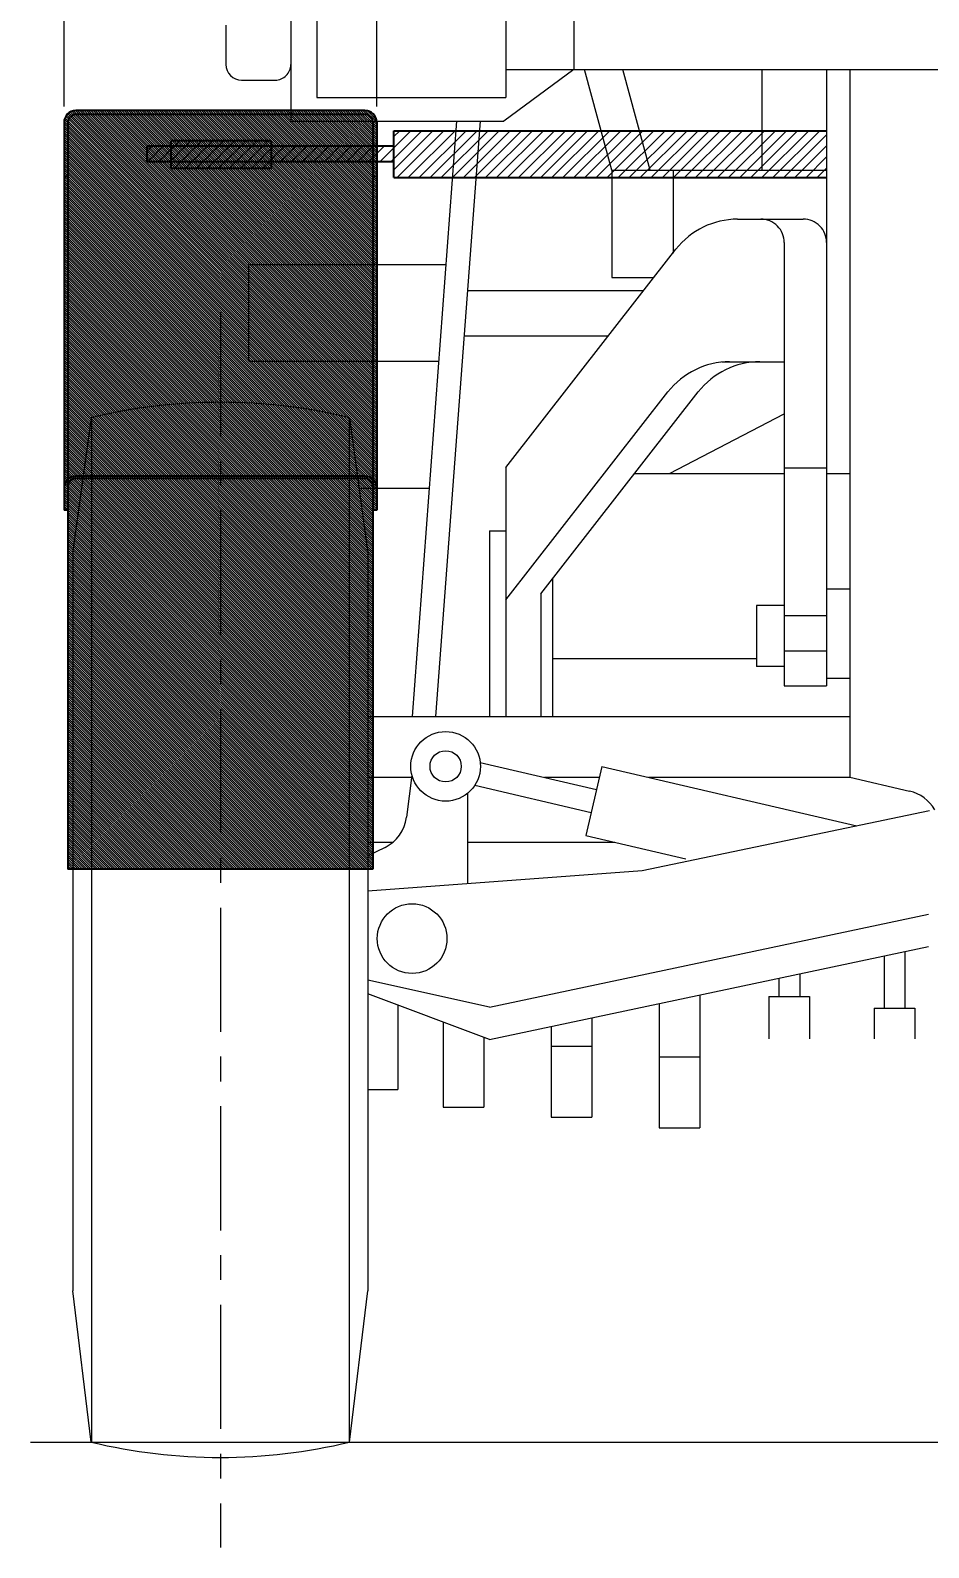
# Model space of a CAD drawing. Header units: millimetres. Extents: x -7970 to 6845, y -11075 to 1978.
# Drawn here: x -7970 to -6820, y -2225 to -284 of the extents above; entities that cross this region are included whole.
import ezdxf

# ---------------------------------------------------------------- set-up
doc = ezdxf.new("R2010")
doc.units = ezdxf.units.MM
doc.header["$LTSCALE"] = 5
doc.linetypes.add('CENTER', pattern=[50.8, 31.75, -6.35, 6.35, -6.35])
for name, color, linetype in [('DIMENSION', 7, 'Continuous'), ('Layer0016', 7, 'Continuous'), ('VIEW_F', 7, 'Continuous')]:
    doc.layers.add(name, color=color, linetype=linetype)
doc.styles.add('dcStyle0', font='txt.shx', dxfattribs={"bigfont": 'bigfont'})
doc.dimstyles.new('dc_Rotated', dxfattribs={"dimtxt": 100, "dimasz": 60.000038, "dimexe": 20, "dimexo": 20, "dimgap": 20, "dimtad": 3, "dimdec": 1, "dimdsep": 46, "dimtxsty": 'dcStyle0', "dimblk1": 'OPEN30', "dimblk2": 'OPEN30', "dimsah": 1, "dimcen": 0.09, "dimclrd": 7, "dimclre": 7, "dimclrt": 2, "dimadec": 0, "dimazin": 2, "dimtfac": 1, "dimtdec": 4, "dimtmove": 0, "dimatfit": 3, "dimfxl": 1, "dimarcsym": 1})

# ---------------------------------------------------------------- blocks, each defined once
blk = doc.blocks.new('_Open30')
at = {"color": 0, "linetype": 'ByBlock', "lineweight": -2}
for p, q in [((-1, 0.267949), (0, 0)), ((0, 0), (-1, -0.267949)), ((0, 0), (-1, 0))]:
    blk.add_line(p, q, dxfattribs=at)
blk = doc.blocks.new('*D4')
at = {"color": 7, "linetype": 'Continuous', "lineweight": 13}
for p, q in [((-7926.6, -381.3), (-7926.6, 1825.5)), ((-5506.6, -381.3), (-5506.6, 1825.5)), ((-7926.6, 1805.5), (-5506.6, 1805.5))]:
    blk.add_line(p, q, dxfattribs=at)
at = {"color": 7, "xscale": 60.00005615230571, "yscale": 59.99978736447287}
for p, rotation in [((-7926.6, 1805.5), 180), ((-5506.6, 1805.5), 360)]:
    blk.add_blockref('_Open30', p, dxfattribs=dict(at, rotation=rotation))
at = {"color": 2, "insert": (-6716.6, 1825.5), "char_height": 100, "attachment_point": 8, "style": 'dcStyle0'}
blk.add_mtext('\\T1.00;2420(調整幅±100）', dxfattribs=at)
blk = doc.blocks.new('DC_GROUP_ＤＸＦ２５_214')
at = {"layer": 'Layer0016', "color": 7, "linetype": 'Continuous', "lineweight": 13}
for p, q in [((-7918.8, -388.1), (-7526.6, -780.3)), ((-7916.8, -387.3), (-7526.6, -777.5)), ((-7914.7, -386.6), (-7526.6, -774.7)), ((-7912.1, -386.3), (-7526.6, -771.9)), ((-7909.3, -386.3), (-7526.6, -769)), ((-7906.5, -386.3), (-7526.6, -766.2)), ((-7903.7, -386.3), (-7526.6, -763.4)), ((-7900.8, -386.3), (-7526.6, -760.5)), ((-7898, -386.3), (-7526.6, -757.7)), ((-7895.2, -386.3), (-7526.6, -754.9)), ((-7892.3, -386.3), (-7526.6, -752.1)), ((-7889.5, -386.3), (-7526.6, -749.2)), ((-7886.7, -386.3), (-7526.6, -746.4)), ((-7883.9, -386.3), (-7526.6, -743.6)), ((-7881, -386.3), (-7526.6, -740.7)), ((-7878.2, -386.3), (-7526.6, -737.9)), ((-7875.4, -386.3), (-7526.6, -735.1)), ((-7872.5, -386.3), (-7526.6, -732.3)), ((-7869.7, -386.3), (-7526.6, -729.4)), ((-7866.9, -386.3), (-7526.6, -726.6)), ((-7864.1, -386.3), (-7526.6, -723.8)), ((-7861.2, -386.3), (-7526.6, -720.9)), ((-7858.4, -386.3), (-7526.6, -718.1)), ((-7855.6, -386.3), (-7526.6, -715.3)), ((-7852.7, -386.3), (-7526.6, -712.5)), ((-7849.9, -386.3), (-7526.6, -709.6)), ((-7847.1, -386.3), (-7526.6, -706.8)), ((-7844.3, -386.3), (-7526.6, -704)), ((-7841.4, -386.3), (-7526.6, -701.1)), ((-7838.6, -386.3), (-7526.6, -698.3)), ((-7835.8, -386.3), (-7526.6, -695.5)), ((-7832.9, -386.3), (-7526.6, -692.7)), ((-7830.1, -386.3), (-7526.6, -689.8)), ((-7827.3, -386.3), (-7526.6, -687)), ((-7824.5, -386.3), (-7526.6, -684.2)), ((-7821.6, -386.3), (-7526.6, -681.3)), ((-7818.8, -386.3), (-7526.6, -678.5)), ((-7816, -386.3), (-7526.6, -675.7)), ((-7813.1, -386.3), (-7526.6, -672.9)), ((-7810.3, -386.3), (-7526.6, -670)), ((-7807.5, -386.3), (-7526.6, -667.2)), ((-7804.7, -386.3), (-7526.6, -664.4)), ((-7801.8, -386.3), (-7526.6, -661.5)), ((-7799, -386.3), (-7526.6, -658.7)), ((-7796.2, -386.3), (-7526.6, -655.9)), ((-7793.3, -386.3), (-7526.6, -653.1)), ((-7790.5, -386.3), (-7526.6, -650.2)), ((-7787.7, -386.3), (-7526.6, -647.4)), ((-7784.9, -386.3), (-7526.6, -644.6)), ((-7782, -386.3), (-7526.6, -641.7)), ((-7779.2, -386.3), (-7526.6, -638.9)), ((-7776.4, -386.3), (-7526.6, -636.1)), ((-7773.5, -386.3), (-7526.6, -633.3)), ((-7770.7, -386.3), (-7526.6, -630.4)), ((-7767.9, -386.3), (-7526.6, -627.6)), ((-7765.1, -386.3), (-7526.6, -624.8)), ((-7762.2, -386.3), (-7526.6, -621.9)), ((-7759.4, -386.3), (-7526.6, -619.1)), ((-7756.6, -386.3), (-7526.6, -616.3)), ((-7753.7, -386.3), (-7526.6, -613.5)), ((-7750.9, -386.3), (-7526.6, -610.6)), ((-7748.1, -386.3), (-7526.6, -607.8)), ((-7745.3, -386.3), (-7526.6, -605)), ((-7742.4, -386.3), (-7526.6, -602.1)), ((-7739.6, -386.3), (-7526.6, -599.3)), ((-7736.8, -386.3), (-7526.6, -596.5)), ((-7733.9, -386.3), (-7526.6, -593.7)), ((-7731.1, -386.3), (-7526.6, -590.8)), ((-7728.3, -386.3), (-7526.6, -588)), ((-7725.5, -386.3), (-7526.6, -585.2)), ((-7722.6, -386.3), (-7526.6, -582.4)), ((-7719.8, -386.3), (-7526.6, -579.5)), ((-7717, -386.3), (-7526.6, -576.7)), ((-7714.2, -386.3), (-7526.6, -573.9)), ((-7711.3, -386.3), (-7526.6, -571)), ((-7708.5, -386.3), (-7526.6, -568.2)), ((-7705.7, -386.3), (-7526.6, -565.4)), ((-7702.8, -386.3), (-7526.6, -562.6)), ((-7700, -386.3), (-7526.6, -559.7)), ((-7697.2, -386.3), (-7526.6, -556.9)), ((-7694.4, -386.3), (-7526.6, -554.1)), ((-7691.5, -386.3), (-7526.6, -551.2)), ((-7688.7, -386.3), (-7526.6, -548.4)), ((-7685.9, -386.3), (-7526.6, -545.6)), ((-7683, -386.3), (-7526.6, -542.8)), ((-7680.2, -386.3), (-7526.6, -539.9)), ((-7677.4, -386.3), (-7526.6, -537.1)), ((-7674.6, -386.3), (-7526.6, -534.3)), ((-7671.7, -386.3), (-7526.6, -531.4)), ((-7668.9, -386.3), (-7526.6, -528.6)), ((-7666.1, -386.3), (-7526.6, -525.8)), ((-7663.2, -386.3), (-7526.6, -523)), ((-7660.4, -386.3), (-7526.6, -520.1)), ((-7657.6, -386.3), (-7526.6, -517.3)), ((-7654.8, -386.3), (-7526.6, -514.5)), ((-7651.9, -386.3), (-7526.6, -511.6)), ((-7649.1, -386.3), (-7526.6, -508.8)), ((-7646.3, -386.3), (-7526.6, -506)), ((-7643.4, -386.3), (-7526.6, -503.2)), ((-7640.6, -386.3), (-7526.6, -500.3)), ((-7637.8, -386.3), (-7526.6, -497.5)), ((-7635, -386.3), (-7526.6, -494.7)), ((-7632.1, -386.3), (-7526.6, -491.8)), ((-7629.3, -386.3), (-7526.6, -489)), ((-7626.5, -386.3), (-7526.6, -486.2)), ((-7623.6, -386.3), (-7526.6, -483.4)), ((-7620.8, -386.3), (-7526.6, -480.5)), ((-7618, -386.3), (-7526.6, -477.7)), ((-7615.2, -386.3), (-7526.6, -474.9)), ((-7612.3, -386.3), (-7526.6, -472)), ((-7609.5, -386.3), (-7526.6, -469.2)), ((-7606.7, -386.3), (-7526.6, -466.4)), ((-7603.8, -386.3), (-7526.6, -463.6)), ((-7601, -386.3), (-7526.6, -460.7)), ((-7598.2, -386.3), (-7526.6, -457.9)), ((-7595.4, -386.3), (-7526.6, -455.1)), ((-7592.5, -386.3), (-7526.6, -452.2)), ((-7589.7, -386.3), (-7526.6, -449.4)), ((-7586.9, -386.3), (-7526.6, -446.6)), ((-7584, -386.3), (-7526.6, -443.8)), ((-7581.2, -386.3), (-7526.6, -440.9)), ((-7578.4, -386.3), (-7526.6, -438.1)), ((-7575.6, -386.3), (-7526.6, -435.3)), ((-7572.7, -386.3), (-7526.6, -432.4)), ((-7569.9, -386.3), (-7526.6, -429.6)), ((-7567.1, -386.3), (-7526.6, -426.8)), ((-7564.2, -386.3), (-7526.6, -424)), ((-7561.4, -386.3), (-7526.6, -421.1)), ((-7558.6, -386.3), (-7526.6, -418.3)), ((-7555.8, -386.3), (-7526.6, -415.5)), ((-7552.9, -386.3), (-7526.6, -412.6)), ((-7550.1, -386.3), (-7526.6, -409.8)), ((-7547.3, -386.3), (-7526.6, -407)), ((-7544.4, -386.3), (-7526.6, -404.2)), ((-7541.6, -386.3), (-7526.6, -401.3)), ((-7538.5, -386.6), (-7526.9, -398.2)), ((-7926.6, -403), (-7526.6, -803)), ((-7926.6, -405.8), (-7526.6, -805.8)), ((-7926.5, -400.2), (-7526.6, -800.1)), ((-7926.2, -397.7), (-7526.6, -797.3)), ((-7925.5, -395.6), (-7526.6, -794.5)), ((-7924.5, -393.7), (-7526.6, -791.7)), ((-7923.4, -392), (-7526.6, -788.8)), ((-7922, -390.5), (-7526.6, -786)), ((-7920.5, -389.2), (-7526.6, -783.2)), ((-7533.7, -388.5), (-7528.8, -393.5)), ((-7926.6, -408.6), (-7526.6, -808.6)), ((-7926.6, -411.5), (-7526.6, -811.5)), ((-7926.6, -414.3), (-7526.6, -814.3)), ((-7926.6, -417.1), (-7526.6, -817.1)), ((-7926.6, -419.9), (-7526.6, -819.9)), ((-7926.6, -422.8), (-7526.6, -822.8)), ((-7926.6, -425.6), (-7526.6, -825.6)), ((-7926.6, -428.4), (-7526.6, -828.4)), ((-7926.6, -431.3), (-7526.6, -831.3)), ((-7926.6, -434.1), (-7526.6, -834.1)), ((-7926.6, -436.9), (-7526.6, -836.9)), ((-7926.6, -439.7), (-7526.6, -839.7)), ((-7926.6, -442.6), (-7526.6, -842.6)), ((-7926.6, -445.4), (-7526.6, -845.4)), ((-7926.6, -448.2), (-7526.6, -848.2)), ((-7926.6, -451.1), (-7526.6, -851.1)), ((-7926.6, -453.9), (-7526.6, -853.9)), ((-7926.6, -456.7), (-7526.6, -856.7)), ((-7926.6, -459.5), (-7526.6, -859.5)), ((-7926.6, -462.4), (-7526.6, -862.4)), ((-7926.6, -465.2), (-7526.6, -865.2)), ((-7926.6, -468), (-7526.6, -868)), ((-7926.6, -470.8), (-7526.6, -870.8)), ((-7926.6, -473.7), (-7526.6, -873.7)), ((-7926.6, -476.5), (-7526.6, -876.5)), ((-7926.6, -479.3), (-7526.6, -879.3)), ((-7926.6, -482.2), (-7526.6, -882.2)), ((-7926.6, -485), (-7526.6, -885)), ((-7926.6, -487.8), (-7526.6, -887.8)), ((-7926.6, -490.6), (-7526.6, -890.6)), ((-7926.6, -493.5), (-7526.6, -893.5)), ((-7926.6, -496.3), (-7526.6, -896.3)), ((-7926.6, -499.1), (-7528.3, -897.4)), ((-7926.6, -502), (-7531.1, -897.4)), ((-7926.6, -504.8), (-7531.6, -899.8)), ((-7926.6, -507.6), (-7531.6, -902.6)), ((-7926.6, -510.4), (-7531.6, -905.4)), ((-7926.6, -513.3), (-7531.6, -908.3)), ((-7926.6, -516.1), (-7531.6, -911.1)), ((-7926.6, -518.9), (-7531.6, -913.9)), ((-7926.6, -521.8), (-7531.6, -916.8)), ((-7926.6, -524.6), (-7531.6, -919.6)), ((-7926.6, -527.4), (-7531.6, -922.4)), ((-7926.6, -530.2), (-7531.6, -925.2)), ((-7926.6, -533.1), (-7531.6, -928.1)), ((-7926.6, -535.9), (-7531.6, -930.9)), ((-7926.6, -538.7), (-7531.6, -933.7)), ((-7926.6, -541.6), (-7531.6, -936.6)), ((-7926.6, -544.4), (-7531.6, -939.4)), ((-7926.6, -547.2), (-7531.6, -942.2)), ((-7926.6, -550), (-7531.6, -945)), ((-7926.6, -552.9), (-7531.6, -947.9)), ((-7926.6, -555.7), (-7531.6, -950.7)), ((-7926.6, -558.5), (-7531.6, -953.5)), ((-7926.6, -561.4), (-7531.6, -956.4)), ((-7926.6, -564.2), (-7531.6, -959.2)), ((-7926.6, -567), (-7531.6, -962)), ((-7926.6, -569.8), (-7531.6, -964.8)), ((-7926.6, -572.7), (-7531.6, -967.7)), ((-7926.6, -575.5), (-7531.6, -970.5)), ((-7926.6, -578.3), (-7531.6, -973.3)), ((-7926.6, -581.2), (-7531.6, -976.2)), ((-7926.6, -584), (-7531.6, -979)), ((-7926.6, -586.8), (-7531.6, -981.8)), ((-7926.6, -589.6), (-7531.6, -984.6)), ((-7926.6, -592.5), (-7531.6, -987.5)), ((-7926.6, -595.3), (-7531.6, -990.3)), ((-7926.6, -598.1), (-7531.6, -993.1)), ((-7926.6, -601), (-7531.6, -996)), ((-7926.6, -603.8), (-7531.6, -998.8)), ((-7926.6, -606.6), (-7531.6, -1001.6)), ((-7926.6, -609.4), (-7531.6, -1004.4)), ((-7926.6, -612.3), (-7531.6, -1007.3)), ((-7926.6, -615.1), (-7531.6, -1010.1)), ((-7926.6, -617.9), (-7531.6, -1012.9)), ((-7926.6, -620.8), (-7531.6, -1015.8)), ((-7926.6, -623.6), (-7531.6, -1018.6)), ((-7926.6, -626.4), (-7531.6, -1021.4)), ((-7926.6, -629.2), (-7531.6, -1024.2)), ((-7926.6, -632.1), (-7531.6, -1027.1)), ((-7926.6, -634.9), (-7531.6, -1029.9)), ((-7926.6, -637.7), (-7531.6, -1032.7)), ((-7926.6, -640.6), (-7531.6, -1035.6)), ((-7926.6, -643.4), (-7531.6, -1038.4)), ((-7926.6, -646.2), (-7531.6, -1041.2)), ((-7926.6, -649), (-7531.6, -1044)), ((-7926.6, -651.9), (-7531.6, -1046.9)), ((-7926.6, -654.7), (-7531.6, -1049.7)), ((-7926.6, -657.5), (-7531.6, -1052.5)), ((-7926.6, -660.4), (-7531.6, -1055.4)), ((-7926.6, -663.2), (-7531.6, -1058.2)), ((-7926.6, -666), (-7531.6, -1061)), ((-7926.6, -668.8), (-7531.6, -1063.8)), ((-7926.6, -671.7), (-7531.6, -1066.7)), ((-7926.6, -674.5), (-7531.6, -1069.5)), ((-7926.6, -677.3), (-7531.6, -1072.3)), ((-7926.6, -680.2), (-7531.6, -1075.2)), ((-7926.6, -683), (-7531.6, -1078)), ((-7926.6, -685.8), (-7531.6, -1080.8)), ((-7926.6, -688.6), (-7531.6, -1083.6)), ((-7926.6, -691.5), (-7531.6, -1086.5)), ((-7926.6, -694.3), (-7531.6, -1089.3)), ((-7926.6, -697.1), (-7531.6, -1092.1)), ((-7926.6, -700), (-7531.6, -1095)), ((-7926.6, -702.8), (-7531.6, -1097.8)), ((-7926.6, -705.6), (-7531.6, -1100.6)), ((-7926.6, -708.4), (-7531.6, -1103.4)), ((-7926.6, -711.3), (-7531.6, -1106.3)), ((-7926.6, -714.1), (-7531.6, -1109.1)), ((-7926.6, -716.9), (-7531.6, -1111.9)), ((-7926.6, -719.8), (-7531.6, -1114.8)), ((-7926.6, -722.6), (-7531.6, -1117.6)), ((-7926.6, -725.4), (-7531.6, -1120.4)), ((-7926.6, -728.2), (-7531.6, -1123.2)), ((-7926.6, -731.1), (-7531.6, -1126.1)), ((-7926.6, -733.9), (-7531.6, -1128.9)), ((-7926.6, -736.7), (-7531.6, -1131.7)), ((-7926.6, -739.6), (-7531.6, -1134.6)), ((-7926.6, -742.4), (-7531.6, -1137.4)), ((-7926.6, -745.2), (-7531.6, -1140.2)), ((-7926.6, -748), (-7531.6, -1143)), ((-7926.6, -750.9), (-7531.6, -1145.9)), ((-7926.6, -753.7), (-7531.6, -1148.7)), ((-7926.6, -756.5), (-7531.6, -1151.5)), ((-7926.6, -759.3), (-7531.6, -1154.3)), ((-7926.6, -762.2), (-7531.6, -1157.2)), ((-7926.6, -765), (-7531.6, -1160)), ((-7926.6, -767.8), (-7531.6, -1162.8)), ((-7926.6, -770.7), (-7531.6, -1165.7)), ((-7926.6, -773.5), (-7531.6, -1168.5)), ((-7926.6, -776.3), (-7531.6, -1171.3)), ((-7926.6, -779.1), (-7531.6, -1174.1)), ((-7926.6, -782), (-7531.6, -1177)), ((-7926.6, -784.8), (-7531.6, -1179.8)), ((-7926.6, -787.6), (-7531.6, -1182.6)), ((-7926.6, -790.5), (-7531.6, -1185.5)), ((-7926.6, -793.3), (-7531.6, -1188.3)), ((-7926.6, -796.1), (-7531.6, -1191.1)), ((-7926.6, -798.9), (-7531.6, -1193.9)), ((-7926.6, -801.8), (-7531.6, -1196.8)), ((-7926.6, -804.6), (-7531.6, -1199.6)), ((-7926.6, -807.4), (-7531.6, -1202.4)), ((-7926.6, -810.3), (-7531.6, -1205.3)), ((-7926.6, -813.1), (-7531.6, -1208.1)), ((-7926.6, -815.9), (-7531.6, -1210.9)), ((-7926.6, -818.7), (-7531.6, -1213.7)), ((-7926.6, -821.6), (-7531.6, -1216.6)), ((-7926.6, -824.4), (-7531.6, -1219.4)), ((-7926.6, -827.2), (-7531.6, -1222.2)), ((-7926.6, -830.1), (-7531.6, -1225.1)), ((-7926.6, -832.9), (-7531.6, -1227.9)), ((-7926.6, -835.7), (-7531.6, -1230.7)), ((-7926.6, -838.5), (-7531.6, -1233.5)), ((-7926.6, -841.4), (-7531.6, -1236.4)), ((-7926.6, -844.2), (-7531.6, -1239.2)), ((-7926.6, -847), (-7531.6, -1242)), ((-7926.6, -849.9), (-7531.6, -1244.9)), ((-7926.6, -852.7), (-7531.6, -1247.7)), ((-7926.6, -855.5), (-7531.6, -1250.5)), ((-7926.6, -858.3), (-7531.6, -1253.3)), ((-7926.6, -861.2), (-7531.6, -1256.2)), ((-7926.6, -864), (-7531.6, -1259)), ((-7926.6, -866.8), (-7531.6, -1261.8)), ((-7926.6, -869.7), (-7531.6, -1264.7)), ((-7926.6, -872.5), (-7531.6, -1267.5)), ((-7926.6, -875.3), (-7531.6, -1270.3)), ((-7926.6, -878.1), (-7531.6, -1273.1)), ((-7926.6, -881), (-7531.6, -1276)), ((-7926.6, -883.8), (-7531.6, -1278.8)), ((-7926.6, -886.6), (-7531.6, -1281.6)), ((-7926.6, -889.5), (-7531.6, -1284.5)), ((-7926.6, -892.3), (-7531.6, -1287.3)), ((-7926.6, -895.1), (-7924.3, -897.4)), ((-7921.6, -900.1), (-7531.6, -1290.1)), ((-7921.6, -902.9), (-7531.6, -1292.9)), ((-7921.6, -905.8), (-7531.6, -1295.8)), ((-7921.6, -908.6), (-7531.6, -1298.6)), ((-7921.6, -911.4), (-7531.6, -1301.4)), ((-7921.6, -914.3), (-7531.6, -1304.3)), ((-7921.6, -917.1), (-7531.6, -1307.1)), ((-7921.6, -919.9), (-7531.6, -1309.9)), ((-7921.6, -922.7), (-7531.6, -1312.7)), ((-7921.6, -925.6), (-7531.6, -1315.6)), ((-7921.6, -928.4), (-7531.6, -1318.4)), ((-7921.6, -931.2), (-7531.6, -1321.2)), ((-7921.6, -934.1), (-7531.6, -1324.1)), ((-7921.6, -936.9), (-7531.6, -1326.9)), ((-7921.6, -939.7), (-7531.6, -1329.7)), ((-7921.6, -942.5), (-7531.6, -1332.5)), ((-7921.6, -945.4), (-7531.6, -1335.4)), ((-7921.6, -948.2), (-7531.6, -1338.2)), ((-7921.6, -951), (-7531.6, -1341)), ((-7921.6, -953.9), (-7531.6, -1343.9)), ((-7921.6, -956.7), (-7531.6, -1346.7)), ((-7921.6, -959.5), (-7531.6, -1349.5)), ((-7921.6, -962.3), (-7531.6, -1352.3)), ((-7921.6, -965.2), (-7531.6, -1355.2)), ((-7921.6, -968), (-7532.5, -1357)), ((-7921.6, -970.8), (-7535.4, -1357)), ((-7921.6, -973.7), (-7538.2, -1357)), ((-7921.6, -976.5), (-7541, -1357)), ((-7921.6, -979.3), (-7543.9, -1357)), ((-7921.6, -982.1), (-7546.7, -1357)), ((-7921.6, -985), (-7549.5, -1357)), ((-7921.6, -987.8), (-7552.3, -1357)), ((-7921.6, -990.6), (-7555.2, -1357)), ((-7921.6, -993.5), (-7558, -1357)), ((-7921.6, -996.3), (-7560.8, -1357)), ((-7921.6, -999.1), (-7563.7, -1357)), ((-7921.6, -1001.9), (-7566.5, -1357)), ((-7921.6, -1004.8), (-7569.3, -1357)), ((-7921.6, -1007.6), (-7572.1, -1357)), ((-7921.6, -1010.4), (-7575, -1357)), ((-7921.6, -1013.3), (-7577.8, -1357)), ((-7921.6, -1016.1), (-7580.6, -1357)), ((-7921.6, -1018.9), (-7583.5, -1357)), ((-7921.6, -1021.7), (-7586.3, -1357)), ((-7921.6, -1024.6), (-7589.1, -1357)), ((-7921.6, -1027.4), (-7591.9, -1357)), ((-7921.6, -1030.2), (-7594.8, -1357)), ((-7921.6, -1033.1), (-7597.6, -1357)), ((-7921.6, -1035.9), (-7600.4, -1357)), ((-7921.6, -1038.7), (-7603.3, -1357)), ((-7921.6, -1041.5), (-7606.1, -1357)), ((-7921.6, -1044.4), (-7608.9, -1357)), ((-7921.6, -1047.2), (-7611.7, -1357)), ((-7921.6, -1050), (-7614.6, -1357)), ((-7921.6, -1052.8), (-7617.4, -1357)), ((-7921.6, -1055.7), (-7620.2, -1357)), ((-7921.6, -1058.5), (-7623.1, -1357)), ((-7921.6, -1061.3), (-7625.9, -1357)), ((-7921.6, -1064.2), (-7628.7, -1357)), ((-7921.6, -1067), (-7631.5, -1357)), ((-7921.6, -1069.8), (-7634.4, -1357)), ((-7921.6, -1072.6), (-7637.2, -1357)), ((-7921.6, -1075.5), (-7640, -1357)), ((-7921.6, -1078.3), (-7642.9, -1357)), ((-7921.6, -1081.1), (-7645.7, -1357)), ((-7921.6, -1084), (-7648.5, -1357)), ((-7921.6, -1086.8), (-7651.3, -1357)), ((-7921.6, -1089.6), (-7654.2, -1357)), ((-7921.6, -1092.4), (-7657, -1357)), ((-7921.6, -1095.3), (-7659.8, -1357)), ((-7921.6, -1098.1), (-7662.7, -1357)), ((-7921.6, -1100.9), (-7665.5, -1357)), ((-7921.6, -1103.8), (-7668.3, -1357)), ((-7921.6, -1106.6), (-7671.1, -1357)), ((-7921.6, -1109.4), (-7674, -1357)), ((-7921.6, -1112.2), (-7676.8, -1357)), ((-7921.6, -1115.1), (-7679.6, -1357)), ((-7921.6, -1117.9), (-7682.5, -1357)), ((-7921.6, -1120.7), (-7685.3, -1357)), ((-7921.6, -1123.6), (-7688.1, -1357)), ((-7921.6, -1126.4), (-7690.9, -1357)), ((-7921.6, -1129.2), (-7693.8, -1357)), ((-7921.6, -1132), (-7696.6, -1357)), ((-7921.6, -1134.9), (-7699.4, -1357)), ((-7921.6, -1137.7), (-7702.3, -1357)), ((-7921.6, -1140.5), (-7705.1, -1357)), ((-7921.6, -1143.4), (-7707.9, -1357)), ((-7921.6, -1146.2), (-7710.7, -1357)), ((-7921.6, -1149), (-7713.6, -1357)), ((-7921.6, -1151.8), (-7716.4, -1357)), ((-7921.6, -1154.7), (-7719.2, -1357)), ((-7921.6, -1157.5), (-7722.1, -1357)), ((-7921.6, -1160.3), (-7724.9, -1357)), ((-7921.6, -1163.2), (-7727.7, -1357)), ((-7921.6, -1166), (-7730.5, -1357)), ((-7921.6, -1168.8), (-7733.4, -1357)), ((-7921.6, -1171.6), (-7736.2, -1357)), ((-7921.6, -1174.5), (-7739, -1357)), ((-7921.6, -1177.3), (-7741.9, -1357)), ((-7921.6, -1180.1), (-7744.7, -1357)), ((-7921.6, -1183), (-7747.5, -1357)), ((-7921.6, -1185.8), (-7750.3, -1357)), ((-7921.6, -1188.6), (-7753.2, -1357)), ((-7921.6, -1191.4), (-7756, -1357)), ((-7921.6, -1194.3), (-7758.8, -1357)), ((-7921.6, -1197.1), (-7761.7, -1357)), ((-7921.6, -1199.9), (-7764.5, -1357)), ((-7921.6, -1202.8), (-7767.3, -1357)), ((-7921.6, -1205.6), (-7770.1, -1357)), ((-7921.6, -1208.4), (-7773, -1357)), ((-7921.6, -1211.2), (-7775.8, -1357)), ((-7921.6, -1214.1), (-7778.6, -1357)), ((-7921.6, -1216.9), (-7781.5, -1357)), ((-7921.6, -1219.7), (-7784.3, -1357)), ((-7921.6, -1222.6), (-7787.1, -1357)), ((-7921.6, -1225.4), (-7789.9, -1357)), ((-7921.6, -1228.2), (-7792.8, -1357)), ((-7921.6, -1231), (-7795.6, -1357)), ((-7921.6, -1233.9), (-7798.4, -1357)), ((-7921.6, -1236.7), (-7801.2, -1357)), ((-7921.6, -1239.5), (-7804.1, -1357)), ((-7921.6, -1242.4), (-7806.9, -1357)), ((-7921.6, -1245.2), (-7809.7, -1357)), ((-7921.6, -1248), (-7812.6, -1357)), ((-7921.6, -1250.8), (-7815.4, -1357)), ((-7921.6, -1253.7), (-7818.2, -1357)), ((-7921.6, -1256.5), (-7821, -1357)), ((-7921.6, -1259.3), (-7823.9, -1357)), ((-7921.6, -1262.2), (-7826.7, -1357)), ((-7921.6, -1265), (-7829.5, -1357)), ((-7921.6, -1267.8), (-7832.4, -1357)), ((-7921.6, -1270.6), (-7835.2, -1357)), ((-7921.6, -1273.5), (-7838, -1357)), ((-7921.6, -1276.3), (-7840.8, -1357)), ((-7921.6, -1279.1), (-7843.7, -1357)), ((-7921.6, -1282), (-7846.5, -1357)), ((-7921.6, -1284.8), (-7849.3, -1357)), ((-7921.6, -1287.6), (-7852.2, -1357)), ((-7921.6, -1290.4), (-7855, -1357)), ((-7921.6, -1293.3), (-7857.8, -1357)), ((-7921.6, -1296.1), (-7860.6, -1357)), ((-7921.6, -1298.9), (-7863.5, -1357)), ((-7921.6, -1301.8), (-7866.3, -1357)), ((-7921.6, -1304.6), (-7869.1, -1357)), ((-7921.6, -1307.4), (-7872, -1357)), ((-7921.6, -1310.2), (-7874.8, -1357)), ((-7921.6, -1313.1), (-7877.6, -1357)), ((-7921.6, -1315.9), (-7880.4, -1357)), ((-7921.6, -1318.7), (-7883.3, -1357)), ((-7921.6, -1321.5), (-7886.1, -1357)), ((-7921.6, -1324.4), (-7888.9, -1357)), ((-7921.6, -1327.2), (-7891.8, -1357)), ((-7921.6, -1330), (-7894.6, -1357)), ((-7921.6, -1332.9), (-7897.4, -1357)), ((-7921.6, -1335.7), (-7900.2, -1357)), ((-7921.6, -1338.5), (-7903.1, -1357)), ((-7921.6, -1341.3), (-7905.9, -1357)), ((-7921.6, -1344.2), (-7908.7, -1357)), ((-7921.6, -1347), (-7911.6, -1357)), ((-7921.6, -1349.8), (-7914.4, -1357)), ((-7921.6, -1352.7), (-7917.2, -1357)), ((-7921.6, -1355.5), (-7920, -1357))]:
    blk.add_line(p, q, dxfattribs=at)
blk = doc.blocks.new('*D221')
at = {"layer": 'Layer0016', "color": 7, "linetype": 'Continuous', "lineweight": 13}
for p, q in [((-7926.6, -361.3), (-7926.6, 1390.7)), ((-7526.6, -381.3), (-7526.6, 1390.7)), ((-7926.6, 1370.7), (-7526.6, 1370.7))]:
    blk.add_line(p, q, dxfattribs=at)
at = {"layer": 'Layer0016', "color": 7, "xscale": 60.00005615230571, "yscale": 59.99978736447287}
for p, rotation in [((-7926.6, 1370.7), 180), ((-7526.6, 1370.7), 360)]:
    blk.add_blockref('_Open30', p, dxfattribs=dict(at, rotation=rotation))
at = {"layer": 'Layer0016', "color": 7, "insert": (-7726.6, 1390.7), "char_height": 100, "attachment_point": 8, "style": 'dcStyle0'}
blk.add_mtext('\\T1.00;400', dxfattribs=at)

msp = doc.modelspace()

# ---------------------------------------------------------------- linework, layer by layer
at = {"color": 3, "linetype": 'Continuous', "lineweight": 25}
for p, q in [((-7541.588, -386.302), (-7911.588, -386.302)), ((-7926.588, -401.302), (-7926.588, -897.416)), ((-7921.588, -401.294), (-7921.588, -1357.035)), ((-7541.588, -391.294), (-7911.588, -391.294)), ((-7531.588, -401.294), (-7531.588, -1357.035)), ((-7526.588, -401.302), (-7526.588, -897.416)), ((-7790.15, -424.951), (-7790.15, -460.525)), ((-7661.583, -424.951), (-7790.15, -424.951)), ((-7661.583, -424.951), (-7661.583, -460.525)), ((-7504.532, -472.113), (-7504.532, -412.113)), ((-7504.532, -412.113), (-6950.842, -412.113)), ((-7820.476, -451.937), (-7820.476, -432.113)), ((-7504.532, -432.113), (-7820.476, -432.113)), ((-7504.532, -451.937), (-7820.476, -451.937)), ((-7661.583, -460.525), (-7790.15, -460.525)), ((-7921.588, -470.659), (-7926.588, -470.659)), ((-7526.588, -470.659), (-7531.588, -470.659)), ((-7504.532, -472.113), (-6950.842, -472.113)), ((-7541.588, -854.271), (-7911.588, -854.271)), ((-7541.588, -857.035), (-7911.588, -857.035)), ((-7921.588, -897.416), (-7926.588, -897.416)), ((-7526.588, -897.416), (-7531.588, -897.416)), ((-7531.588, -1357.035), (-7921.588, -1357.035))]:
    msp.add_line(p, q, dxfattribs=at)
at = {"color": 7, "linetype": 'Continuous', "lineweight": 13}
for p, q in [((-7778.619, -424.951), (-7805.605, -451.937)), ((-7764.477, -424.951), (-7791.462, -451.937)), ((-7750.335, -424.951), (-7785.908, -460.525)), ((-7736.193, -424.951), (-7771.766, -460.525)), ((-7722.051, -424.951), (-7757.624, -460.525)), ((-7707.908, -424.951), (-7743.482, -460.525)), ((-7693.766, -424.951), (-7729.34, -460.525)), ((-7679.624, -424.951), (-7715.197, -460.525)), ((-7665.482, -424.951), (-7701.055, -460.525)), ((-7482.938, -412.113), (-7522.762, -451.937)), ((-7468.796, -412.113), (-7508.62, -451.937)), ((-7454.654, -412.113), (-7504.532, -461.991)), ((-7497.081, -412.113), (-7504.532, -419.565)), ((-7440.512, -412.113), (-7500.512, -472.113)), ((-7426.37, -412.113), (-7486.37, -472.113)), ((-7412.228, -412.113), (-7472.228, -472.113)), ((-7398.086, -412.113), (-7458.086, -472.113)), ((-7383.944, -412.113), (-7443.944, -472.113)), ((-7369.801, -412.113), (-7429.801, -472.113)), ((-7355.659, -412.113), (-7415.659, -472.113)), ((-7341.517, -412.113), (-7401.517, -472.113)), ((-7327.375, -412.113), (-7387.375, -472.113)), ((-7313.233, -412.113), (-7373.233, -472.113)), ((-7299.091, -412.113), (-7359.091, -472.113)), ((-7284.949, -412.113), (-7344.949, -472.113)), ((-7270.806, -412.113), (-7330.806, -472.113)), ((-7256.664, -412.113), (-7316.664, -472.113)), ((-7242.522, -412.113), (-7302.522, -472.113)), ((-7228.38, -412.113), (-7288.38, -472.113)), ((-7214.238, -412.113), (-7274.238, -472.113)), ((-7200.096, -412.113), (-7260.096, -472.113)), ((-7185.954, -412.113), (-7245.954, -472.113)), ((-7171.811, -412.113), (-7231.811, -472.113)), ((-7157.669, -412.113), (-7217.669, -472.113)), ((-7143.527, -412.113), (-7203.527, -472.113)), ((-7129.385, -412.113), (-7189.385, -472.113)), ((-7115.243, -412.113), (-7175.243, -472.113)), ((-7101.101, -412.113), (-7161.101, -472.113)), ((-7086.959, -412.113), (-7146.959, -472.113)), ((-7072.817, -412.113), (-7132.817, -472.113)), ((-7058.674, -412.113), (-7118.674, -472.113)), ((-7044.532, -412.113), (-7104.532, -472.113)), ((-7030.39, -412.113), (-7090.39, -472.113)), ((-7016.248, -412.113), (-7076.248, -472.113)), ((-7002.106, -412.113), (-7062.106, -472.113)), ((-6987.964, -412.113), (-7047.964, -472.113)), ((-6973.822, -412.113), (-7033.822, -472.113)), ((-6959.679, -412.113), (-7019.679, -472.113)), ((-6950.842, -417.418), (-7005.537, -472.113)), ((-7814.065, -432.113), (-7820.476, -438.524)), ((-7799.923, -432.113), (-7819.747, -451.937)), ((-7658.502, -432.113), (-7686.913, -460.525)), ((-7644.36, -432.113), (-7672.771, -460.525)), ((-7630.218, -432.113), (-7650.041, -451.937)), ((-7616.076, -432.113), (-7635.899, -451.937)), ((-7601.933, -432.113), (-7621.757, -451.937)), ((-7587.791, -432.113), (-7607.615, -451.937)), ((-7573.649, -432.113), (-7593.473, -451.937)), ((-7559.507, -432.113), (-7579.33, -451.937)), ((-7545.365, -432.113), (-7565.188, -451.937)), ((-7531.223, -432.113), (-7551.046, -451.937)), ((-7517.081, -432.113), (-7536.904, -451.937)), ((-6950.842, -431.56), (-6991.395, -472.113)), ((-6950.842, -445.703), (-6977.253, -472.113)), ((-6950.842, -459.845), (-6963.111, -472.113))]:
    msp.add_line(p, q, dxfattribs=at)
at = {"color": 3, "linetype": 'Continuous', "lineweight": 25}
for centre, radius, start, end in [((-7911.588, -401.302), 15, 90, 180), ((-7541.588, -401.302), 15, 0, 90), ((-7911.588, -401.294), 10, 90, 180), ((-7541.588, -401.294), 10, 0, 90), ((-7911.588, -869.271), 15, 90, 180), ((-7911.588, -867.035), 10, 90, 180), ((-7541.588, -869.271), 15, 0, 90), ((-7541.588, -867.035), 10, 0, 90)]:
    msp.add_arc(centre, radius, start, end, dxfattribs=at)
at = {"layer": 'DIMENSION', "color": 7, "linetype": 'CENTER', "lineweight": 18}
msp.add_line((-7726.588, -644.236), (-7726.588, -2224.937), dxfattribs=at)
at = {"layer": 'Layer0016', "color": 3, "linetype": 'Continuous', "lineweight": 13}
msp.add_line((-7969.757, -2089.844), (-1302.308, -2089.844), dxfattribs=at)
at = {"layer": 'VIEW_F', "color": 7, "linetype": 'Continuous', "lineweight": 18}
for p, q in [((-7636.487, -202.064), (-7636.487, -399.877)), ((-7603.099, -229.452), (-7603.099, -369.849)), ((-7361.235, -229.452), (-7361.235, -369.849)), ((-7719.429, -277.238), (-7719.429, -327.373)), ((-7274.534, -272.161), (-7274.534, -333.61)), ((-7699.429, -347.373), (-7656.487, -347.373)), ((-7274.534, -333.61), (-7363.91, -399.877)), ((-7361.235, -333.61), (-6716.588, -333.61)), ((-7225.646, -462.633), (-7260.582, -333.61)), ((-7176.806, -462.633), (-7211.742, -333.61)), ((-7033.985, -333.61), (-7033.985, -462.633)), ((-6950.842, -333.61), (-6950.842, -1122.451)), ((-6921.257, -333.61), (-6921.257, -1239.396)), ((-7603.099, -369.849), (-7361.235, -369.849)), ((-7636.487, -399.877), (-7363.91, -399.877)), ((-7424.308, -399.877), (-7481.33, -1161.434)), ((-7394.224, -399.877), (-7451.246, -1161.434)), ((-7225.646, -462.633), (-7225.646, -600.132)), ((-7225.646, -462.633), (-6950.842, -462.633)), ((-7147.398, -462.633), (-7147.398, -568.924)), ((-7064.837, -525.348), (-6980.842, -525.348)), ((-7005.082, -555.348), (-7005.082, -1122.451)), ((-7361.235, -843.031), (-7143.717, -563.883)), ((-7690.757, -583.158), (-7690.757, -706.9)), ((-7690.757, -583.158), (-7438.031, -583.158)), ((-7225.646, -600.132), (-7171.963, -600.132)), ((-7410.445, -616.52), (-7184.733, -616.52)), ((-7414.802, -674.708), (-7230.074, -674.708)), ((-7690.757, -706.9), (-7447.296, -706.9)), ((-7085.033, -707.791), (-7005.082, -707.791)), ((-7361.235, -1012.449), (-7153.867, -746.327)), ((-7316.432, -1004.753), (-7115.06, -746.327)), ((-7152.07, -850.788), (-7005.082, -774.199)), ((-7892.01, -779.313), (-7915.429, -949.501)), ((-7891.441, -779.176), (-7891.441, -2089.996)), ((-7561.734, -779.176), (-7561.734, -2089.996)), ((-7537.746, -949.501), (-7561.165, -779.313)), ((-7361.235, -843.031), (-7361.235, -1161.434)), ((-7361.235, -843.031), (-7361.235, -1161.434)), ((-7196.459, -850.788), (-7005.082, -850.788)), ((-7005.082, -843.488), (-6950.842, -843.488)), ((-6950.842, -850.788), (-6921.257, -850.788)), ((-7548.778, -869.335), (-7459.459, -869.335)), ((-7382.296, -924.149), (-7382.296, -1161.434)), ((-7382.296, -924.149), (-7361.235, -924.149)), ((-7915.429, -949.501), (-7915.429, -1896.48)), ((-7537.746, -949.501), (-7537.746, -1896.48)), ((-7301.49, -985.577), (-7301.49, -1161.434)), ((-7316.432, -1004.753), (-7316.432, -1161.434)), ((-6921.257, -998.837), (-6950.842, -998.837)), ((-7005.082, -1019.666), (-7040.498, -1019.666)), ((-7040.498, -1019.666), (-7040.498, -1097.776)), ((-7005.082, -1032.511), (-6950.842, -1032.511)), ((-7005.082, -1077.481), (-6950.842, -1077.481)), ((-7301.49, -1087.471), (-7040.498, -1087.471)), ((-7005.082, -1097.776), (-7040.498, -1097.776)), ((-7005.082, -1122.451), (-6950.842, -1122.451)), ((-6950.842, -1112.451), (-6921.257, -1112.451)), ((-7537.746, -1161.434), (-6921.257, -1161.434)), ((-7394.081, -1220.276), (-7245.23, -1254.983)), ((-7537.746, -1239.396), (-7480.691, -1239.396)), ((-7481.513, -1236.62), (-7488.383, -1290.503)), ((-7312.081, -1239.396), (-7241.596, -1239.396)), ((-7238.365, -1225.537), (-7258.907, -1313.639)), ((-7238.365, -1225.537), (-6912.039, -1301.624)), ((-7178.929, -1239.396), (-6921.257, -1239.396)), ((-6921.257, -1239.396), (-6844.643, -1257.13)), ((-7410.309, -1259.993), (-7410.309, -1375.77)), ((-7400.893, -1249.493), (-7252.042, -1284.199)), ((-6819.117, -1282.156), (-7186.978, -1359.226)), ((-7258.907, -1313.639), (-7130.944, -1343.475)), ((-7537.746, -1322.246), (-7505.563, -1322.246)), ((-7515.885, -1329.033), (-7537.746, -1339.802)), ((-7410.309, -1322.246), (-7221.992, -1322.246)), ((-7186.978, -1359.226), (-7537.746, -1385.209)), ((-7382.358, -1533.481), (-6820.34, -1414.265)), ((-7382.296, -1574.947), (-6820.34, -1455.744)), ((-6877.348, -1467.837), (-6877.348, -1534.821)), ((-6850.728, -1462.19), (-6850.728, -1534.821)), ((-6985.337, -1490.744), (-6985.337, -1519.903)), ((-7382.358, -1533.481), (-7538.105, -1498.814)), ((-7011.957, -1496.391), (-7011.957, -1519.903)), ((-7382.296, -1574.947), (-7537.746, -1516.554)), ((-7499.58, -1530.891), (-7499.58, -1638.876)), ((-7165.337, -1528.926), (-7165.337, -1687.998)), ((-7113.27, -1517.881), (-7113.27, -1687.998)), ((-7024.68, -1519.903), (-7024.68, -1573.982)), ((-7024.68, -1519.903), (-6972.614, -1519.903)), ((-6972.614, -1519.903), (-6972.614, -1573.982)), ((-7441.442, -1552.73), (-7441.442, -1661.194)), ((-7251.3, -1547.16), (-7251.3, -1674.361)), ((-6890.071, -1534.821), (-6890.071, -1573.982)), ((-6890.071, -1534.821), (-6838.005, -1534.821)), ((-6838.005, -1534.821), (-6838.005, -1573.982)), ((-7389.376, -1572.288), (-7389.376, -1661.194)), ((-7303.367, -1558.205), (-7303.367, -1674.361)), ((-7303.367, -1583.521), (-7251.3, -1583.521)), ((-7165.337, -1597.159), (-7113.27, -1597.159)), ((-7537.746, -1638.876), (-7499.58, -1638.876)), ((-7441.442, -1661.194), (-7389.376, -1661.194)), ((-7303.367, -1674.361), (-7251.3, -1674.361)), ((-7165.337, -1687.998), (-7113.27, -1687.998)), ((-7891.945, -2089.844), (-7915.429, -1896.48)), ((-7561.262, -2089.882), (-7537.746, -1896.48))]:
    msp.add_line(p, q, dxfattribs=at)
for centre, radius in [((-7438.376, -1225.351), 44.585), ((-7438.376, -1225.351), 20), ((-7481.255, -1445.691), 44.585)]:
    msp.add_circle(centre, radius, dxfattribs=at)
for centre, radius, start, end in [((-7699.429, -327.373), 20, 180.000005, 270.000001), ((-7656.487, -327.373), 20, 269.999997, 0), ((-7064.837, -625.348), 100, 90.000003, 142.073535), ((-7035.082, -555.348), 30, 0, 90.000003), ((-6980.842, -555.348), 30, 0, 90.000003), ((-7074.987, -807.791), 100, 90.000003, 142.073535), ((-7036.18, -807.791), 100, 90.000003, 142.073535), ((-7726.588, -1462.894), 703.312, 76.404415, 103.603711), ((-6855.919, -1305.842), 50, 30.056476, 76.966642), ((-7537.982, -1284.18), 50, 296.227029, 352.734553), ((-7726.588, -1406.278), 703.312, 256.402061, 283.595585)]:
    msp.add_arc(centre, radius, start, end, dxfattribs=at)

# ---------------------------------------------------------------- block references
at = {"layer": 'Layer0016', "linetype": 'Continuous'}
msp.add_blockref('DC_GROUP_ＤＸＦ２５_214', (0, 0), dxfattribs=at)

# ---------------------------------------------------------------- dimensions: what is measured, and where the dimension line sits
at = {"linetype": 'Continuous', "lineweight": 13}
dim = msp.add_linear_dim(base=(-5506.588, 1805.53), p1=(-7926.588, -401.302), p2=(-5506.588, -401.302), text='<>(調整幅±100）', dimstyle='dc_Rotated', override={"dimtxt": 100, "dimasz": 60.000038, "dimexe": 20, "dimexo": 20, "dimgap": 20, "dimtad": 3, "dimtih": 0, "dimtoh": 0, "dimdec": 1, "dimlfac": 1, "dimzin": 8, "dimtxsty": 'dcStyle0', "dimblk1": 'Open30', "dimblk2": 'Open30', "dimsah": 1, "dimclrd": 7, "dimclre": 7, "dimclrt": 2, "dimazin": 2, "dimtofl": 1, "dimtolj": 0, "dimtzin": 8, "dimarcsym": 1}, dxfattribs=at)
dim.commit()
dim.dimension.update_dxf_attribs({"geometry": '*D4', "text_midpoint": (-6716.588, 1805.53), "dimtype": 160})
at = {"layer": 'Layer0016', "linetype": 'Continuous', "lineweight": 13}
dim = msp.add_linear_dim(base=(-7526.588, 1370.715), p1=(-7926.588, -381.302), p2=(-7526.588, -401.302), dimstyle='dc_Rotated', override={"dimtxt": 100, "dimasz": 60.000038, "dimexe": 20, "dimexo": 20, "dimgap": 20, "dimtad": 3, "dimtih": 0, "dimtoh": 0, "dimdec": 2, "dimlfac": 1, "dimzin": 8, "dimtxsty": 'dcStyle0', "dimblk1": 'Open30', "dimblk2": 'Open30', "dimsah": 1, "dimclrd": 7, "dimclre": 7, "dimclrt": 7, "dimazin": 2, "dimtofl": 1, "dimtolj": 0, "dimtzin": 8, "dimarcsym": 1}, dxfattribs=at)
dim.commit()
dim.dimension.update_dxf_attribs({"geometry": '*D221', "text_midpoint": (-7726.588, 1370.715), "dimtype": 160})

doc.saveas('drawing.dxf')
